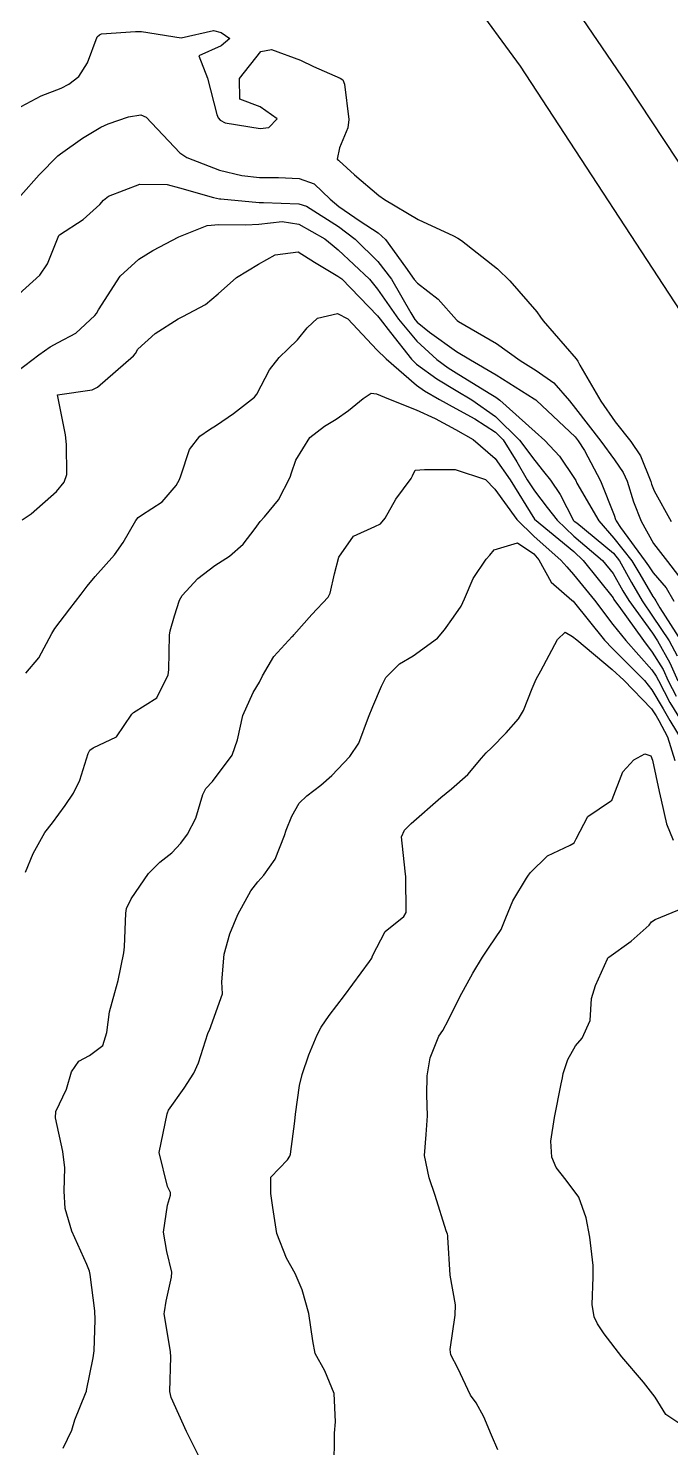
# Model space of a CAD drawing. Header units: metres. Extents: x 298520 to 308411, y 7433745 to 7450750.
# Drawn here: x 299946.4 to 299978.7, y 7449355.4 to 7449426.7 of the extents above; entities that cross this region are included whole.
import ezdxf

# ---------------------------------------------------------------- set-up
doc = ezdxf.new("R2010")
doc.units = ezdxf.units.M
doc.header["$LTSCALE"] = 10
for name, color, linetype in [('Curvas de Nivel 1m', 11, 'Continuous'), ('Curvas de Nivel 5m', 15, 'Continuous'), ('Linha Férrea', 251, 'TRACKS')]:
    doc.layers.add(name, color=color, linetype=linetype)
doc.linetypes.add('TRACKS', pattern='A,0.15,[130,ltypeshp.shx,S=0.25,R=0,X=0,Y=0],0.15', length=0.3)

msp = doc.modelspace()

# ---------------------------------------------------------------- linework, layer by layer
at = {"layer": 'Curvas de Nivel 1m', "flags": 128}
for points, elevation in [([(299946.069, 7449418.29), (299946.994, 7449419.33), (299947.927, 7449420.271), (299947.995, 7449420.329), (299948.054, 7449420.37), (299949.169, 7449421.157), (299950.075, 7449421.72), (299950.443, 7449421.879), (299951.474, 7449422.229), (299952.084, 7449422.331), (299952.36, 7449422.217), (299954.056, 7449420.423), (299954.408, 7449420.196), (299956.047, 7449419.556), (299957.169, 7449419.288), (299958.043, 7449419.197), (299958.999, 7449419.185), (299960.043, 7449419.147), (299960.795, 7449418.873), (299961.591, 7449418.107), (299962.027, 7449417.735), (299963.103, 7449417.003), (299964.008, 7449416.407), (299964.37, 7449416.076), (299965.376, 7449414.679), (299965.813, 7449414.062), (299965.981, 7449413.881), (299967.01, 7449413.081), (299967.929, 7449412.031), (299967.962, 7449411.999), (299968.035, 7449411.956), (299969.946, 7449410.856), (299971.124, 7449409.998), (299971.928, 7449409.493), (299972.824, 7449408.878), (299973.612, 7449407.965), (299973.907, 7449407.581), (299975.185, 7449405.947), (299975.874, 7449405.002), (299976.304, 7449404.37), (299976.503, 7449403.93), (299976.826, 7449402.898), (299977.211, 7449401.919), (299977.826, 7449400.799), (299978.528, 7449399.903), (299979.074, 7449399.169)], 721), ([(299945.973, 7449413.324), (299947.019, 7449414.28), (299947.413, 7449414.851), (299947.972, 7449416.27), (299947.985, 7449416.289), (299948.003, 7449416.307), (299949.192, 7449417.082), (299950.027, 7449417.834), (299950.223, 7449418.054), (299950.474, 7449418.243), (299952.039, 7449418.85), (299953.406, 7449418.839), (299954.038, 7449418.668), (299955.732, 7449418.183), (299956.032, 7449418.121), (299956.101, 7449418.11), (299958.03, 7449417.93), (299958.251, 7449417.927), (299960.029, 7449417.872), (299960.406, 7449417.745), (299962.012, 7449416.723), (299962.848, 7449416.092), (299963.992, 7449414.968), (299964.667, 7449414.073), (299965.644, 7449412.385), (299965.843, 7449412.061), (299965.961, 7449411.926), (299966.583, 7449411.421), (299967.939, 7449410.453), (299968.641, 7449410.023), (299969.926, 7449409.275), (299971.837, 7449408.067), (299971.913, 7449408.02), (299971.931, 7449408.007), (299971.95, 7449407.989), (299973.886, 7449406.154), (299974.047, 7449405.958), (299974.354, 7449405.48), (299975.158, 7449403.947), (299975.846, 7449402.222), (299975.917, 7449402.012), (299975.945, 7449401.938), (299976.175, 7449401.598), (299977.413, 7449399.916), (299977.568, 7449399.672), (299977.807, 7449399.333), (299978.459, 7449398.57), (299978.844, 7449397.904)], 722), ([(299945.925, 7449409.477), (299946.978, 7449410.284), (299947.541, 7449410.674), (299947.942, 7449410.896), (299948.836, 7449411.374), (299949.782, 7449412.252), (299949.859, 7449412.356), (299949.966, 7449412.541), (299951.047, 7449414.234), (299951.992, 7449415.09), (299952.694, 7449415.515), (299954.003, 7449416.2), (299955.428, 7449416.77), (299956.013, 7449416.822), (299957.359, 7449416.813), (299958.013, 7449416.848), (299959.184, 7449416.97), (299960.014, 7449416.85), (299961.335, 7449416.11), (299961.703, 7449415.808), (299961.997, 7449415.549), (299963.562, 7449414.084), (299963.978, 7449413.574), (299965.028, 7449412.069), (299965.947, 7449410.966), (299966.953, 7449410.045), (299967.521, 7449409.628), (299967.926, 7449409.367), (299969.574, 7449408.355), (299969.914, 7449408.153), (299970.116, 7449408.008), (299971.889, 7449406.418), (299972.372, 7449405.983), (299973.101, 7449405.197), (299973.864, 7449404.075), (299973.922, 7449403.959), (299973.98, 7449403.84), (299975.087, 7449401.948), (299975.83, 7449401.072), (299976.744, 7449399.926), (299977.146, 7449399.259), (299977.795, 7449398.14), (299977.885, 7449398.01), (299977.936, 7449397.918), (299978.141, 7449397.562), (299979.214, 7449395.898)], 723), ([(299946.137, 7449401.997), (299946.591, 7449402.289), (299947.854, 7449403.409), (299948.249, 7449403.877), (299948.378, 7449404.265), (299948.36, 7449405.783), (299948.312, 7449406.266), (299947.913, 7449408.27), (299949.647, 7449408.521), (299949.917, 7449408.647), (299951.724, 7449410.223), (299951.816, 7449410.34), (299951.938, 7449410.559), (299952.804, 7449411.357), (299953.961, 7449412.091), (299954.036, 7449412.125), (299954.202, 7449412.198), (299955.341, 7449412.815), (299955.975, 7449413.346), (299956.896, 7449414.166), (299957.99, 7449414.84), (299958.836, 7449415.3), (299959.996, 7449415.447), (299960.805, 7449414.932), (299961.984, 7449414.234), (299962.174, 7449414.098), (299963.965, 7449412.24), (299964.1, 7449412.079), (299964.617, 7449411.409), (299965.683, 7449410.062), (299965.93, 7449409.816), (299966.951, 7449409.072), (299967.918, 7449408.491), (299968.713, 7449408.022), (299969.9, 7449407.174), (299971.09, 7449405.998), (299971.873, 7449404.977), (299972.3, 7449404.416), (299972.654, 7449403.978), (299973.145, 7449403.26), (299973.817, 7449401.96), (299973.842, 7449401.93), (299973.969, 7449401.831), (299975.819, 7449400.314), (299976.124, 7449399.935), (299976.718, 7449398.843), (299977.261, 7449397.925), (299977.781, 7449397.156), (299978.618, 7449395.907), (299979.017, 7449395.163)], 724), ([(299946.299, 7449384.29), (299946.694, 7449385.227), (299947.269, 7449386.276), (299947.658, 7449386.772), (299948.29, 7449387.641), (299948.705, 7449388.26), (299949.024, 7449388.912), (299949.455, 7449390.252), (299949.537, 7449390.41), (299949.697, 7449390.531), (299950.864, 7449391.08), (299951.632, 7449392.221), (299951.724, 7449392.31), (299952.895, 7449393.045), (299953.463, 7449394.203), (299953.494, 7449394.455), (299953.536, 7449396.202), (299953.571, 7449396.406), (299953.783, 7449397.161), (299954.033, 7449397.955), (299954.164, 7449398.196), (299954.946, 7449399.044), (299955.808, 7449399.696), (299956.541, 7449400.169), (299957.22, 7449400.761), (299957.834, 7449401.557), (299958.079, 7449401.908), (299958.292, 7449402.146), (299958.999, 7449402.991), (299959.58, 7449404.133), (299959.653, 7449404.344), (299959.872, 7449404.99), (299960.567, 7449406.12), (299961.309, 7449406.691), (299961.897, 7449407.049), (299962.519, 7449407.479), (299963.25, 7449408.087), (299963.647, 7449408.352), (299963.915, 7449408.325), (299964.516, 7449408.074), (299965.905, 7449407.512), (299966.865, 7449407.079), (299967.89, 7449406.53), (299968.768, 7449406.021), (299969.874, 7449405.072), (299970.63, 7449404.002), (299971.843, 7449402.017), (299973.82, 7449400.401), (299974.29, 7449399.955), (299975.794, 7449398.069), (299975.84, 7449397.986), (299975.873, 7449397.939), (299976.08, 7449397.646), (299977.318, 7449395.924), (299977.757, 7449395.347), (299978.302, 7449394.465), (299978.561, 7449393.908), (299978.962, 7449393.128)], 726), ([(299948.197, 7449355.348), (299948.621, 7449356.257), (299948.78, 7449356.773), (299949.311, 7449358.089), (299949.356, 7449358.206), (299949.37, 7449358.249), (299949.696, 7449359.888), (299949.741, 7449360.246), (299949.8, 7449361.804), (299949.776, 7449362.246), (299949.556, 7449364.073), (299949.52, 7449364.249), (299949.388, 7449364.571), (299948.621, 7449366.258), (299948.298, 7449367.387), (299948.24, 7449368.262), (299948.276, 7449369.436), (299948.181, 7449370.263), (299947.803, 7449371.944), (299947.83, 7449372.267), (299948.364, 7449373.392), (299948.606, 7449374.259), (299948.975, 7449374.792), (299949.515, 7449375.081), (299950.184, 7449375.582), (299950.392, 7449376.241), (299950.517, 7449377.267), (299950.794, 7449378.238), (299950.955, 7449378.84), (299951.233, 7449380.233), (299951.268, 7449380.542), (299951.332, 7449382.233), (299951.375, 7449382.462), (299951.61, 7449382.951), (299952.471, 7449384.217), (299953.052, 7449384.789), (299953.639, 7449385.268), (299954.093, 7449385.748), (299954.433, 7449386.192), (299954.855, 7449386.994), (299955.205, 7449388.185), (299955.359, 7449388.5), (299955.68, 7449388.844), (299956.682, 7449390.165), (299956.935, 7449390.931), (299957.205, 7449392.158), (299957.735, 7449393.316), (299958.045, 7449393.841), (299958.206, 7449394.145), (299958.774, 7449395.123), (299959.695, 7449396.131), (299959.736, 7449396.167), (299959.774, 7449396.21), (299960.677, 7449397.228), (299961.497, 7449398.113), (299961.602, 7449398.305), (299961.805, 7449399.273), (299962.027, 7449400.107), (299962.76, 7449401.165), (299963.837, 7449401.656), (299964.127, 7449401.789), (299964.357, 7449402.075), (299964.896, 7449403.026), (299965.655, 7449404.062), (299965.728, 7449404.197), (299965.867, 7449404.491), (299966.329, 7449404.515), (299967.868, 7449404.514), (299969.395, 7449404.015), (299969.858, 7449403.531), (299970.972, 7449401.999), (299971.83, 7449401.153), (299973.17, 7449399.97), (299973.475, 7449399.631), (299973.806, 7449399.238), (299974.859, 7449397.949), (299975.775, 7449396.736), (299976.428, 7449395.933), (299977.748, 7449394.45), (299977.962, 7449394.134), (299978.067, 7449393.915), (299978.639, 7449392.814), (299979.206, 7449391.898)], 727), ([(299955.266, 7449354.415), (299954.384, 7449356.189), (299953.617, 7449357.89), (299953.545, 7449358.198), (299953.599, 7449359.938), (299953.577, 7449360.198), (299953.356, 7449361.513), (299953.268, 7449362.107), (299953.271, 7449362.201), (299953.368, 7449362.73), (299953.637, 7449363.941), (299953.645, 7449364.197), (299953.398, 7449365.229), (299953.224, 7449366.203), (299953.426, 7449367.558), (299953.576, 7449368.054), (299953.577, 7449368.199), (299953.437, 7449368.503), (299953.019, 7449370.207), (299953.421, 7449372.14), (299953.437, 7449372.201), (299953.484, 7449372.34), (299954.258, 7449373.429), (299954.746, 7449374.188), (299954.982, 7449374.714), (299955.448, 7449376.181), (299955.475, 7449376.24), (299955.535, 7449376.349), (299956.194, 7449378.17), (299956.164, 7449378.776), (299956.275, 7449380.169), (299956.565, 7449381.188), (299956.962, 7449382.16), (299957.615, 7449383.359), (299957.957, 7449383.809), (299958.27, 7449384.144), (299958.827, 7449384.946), (299959.297, 7449386.134), (299959.386, 7449386.403), (299959.663, 7449387.096), (299960.045, 7449387.751), (299960.421, 7449388.123), (299961.128, 7449388.666), (299961.683, 7449389.147), (299962.589, 7449390.097), (299963.027, 7449390.766), (299963.524, 7449392.083), (299963.728, 7449392.615), (299964.176, 7449393.639), (299964.389, 7449394.074), (299965.067, 7449394.753), (299965.754, 7449395.154), (299966.984, 7449396.042), (299967.34, 7449396.466), (299967.779, 7449397.1), (299968.165, 7449397.648), (299968.342, 7449398.025), (299968.774, 7449399.049), (299969.427, 7449400.014), (299969.61, 7449400.218), (299969.82, 7449400.482), (299970.99, 7449400.833), (299971.817, 7449400.289), (299972.07, 7449399.986), (299972.684, 7449398.859), (299973.729, 7449397.961), (299973.792, 7449397.91), (299975.363, 7449395.944), (299975.759, 7449395.519), (299977.38, 7449393.924), (299977.738, 7449393.449), (299978.304, 7449392.487), (299978.643, 7449391.906), (299979.697, 7449390.165)], 728), ([(299961.771, 7449354.102), (299961.813, 7449355.574), (299961.819, 7449356.102), (299961.866, 7449356.669), (299961.803, 7449358.103), (299961.33, 7449359.243), (299960.85, 7449360.115), (299960.727, 7449360.738), (299960.525, 7449362.118), (299960.191, 7449363.306), (299959.841, 7449364.125), (299959.395, 7449364.903), (299958.916, 7449366.137), (299958.723, 7449367.437), (299958.611, 7449368.142), (299958.619, 7449368.964), (299959.459, 7449369.838), (299959.571, 7449370.019), (299959.599, 7449370.129), (299959.825, 7449371.781), (299959.862, 7449372.126), (299960.055, 7449373.567), (299960.189, 7449374.123), (299960.526, 7449375.112), (299960.943, 7449376.116), (299961.147, 7449376.504), (299961.543, 7449377.085), (299962.317, 7449378.099), (299963.57, 7449379.793), (299963.678, 7449379.973), (299963.722, 7449380.079), (299964.36, 7449381.304), (299965.287, 7449382.063), (299965.409, 7449382.257), (299965.391, 7449384.062), (299965.357, 7449384.332), (299965.183, 7449386.065), (299965.323, 7449386.397), (299965.66, 7449386.738), (299967.153, 7449388.038), (299967.677, 7449388.477), (299968.509, 7449389.197), (299969.198, 7449390.015), (299969.432, 7449390.278), (299969.701, 7449390.534), (299970.422, 7449391.293), (299971.044, 7449391.997), (299971.306, 7449392.415), (299971.738, 7449393.512), (299971.938, 7449393.987), (299972.162, 7449394.399), (299973.003, 7449395.971), (299973.389, 7449396.345), (299973.765, 7449396.13), (299973.972, 7449395.958), (299975.748, 7449394.47), (299976.34, 7449393.934), (299977.729, 7449392.49), (299977.96, 7449392.151), (299978.1, 7449391.914), (299978.53, 7449391.088), (299978.893, 7449389.902)], 729), ([(299979.299, 7449356.478), (299978.444, 7449357.042), (299977.908, 7449357.911), (299977.324, 7449358.667), (299976.235, 7449359.931), (299975.355, 7449361.103), (299975.018, 7449361.603), (299974.854, 7449361.945), (299974.743, 7449362.573), (299974.802, 7449363.946), (299974.803, 7449364.535), (299974.636, 7449365.948), (299974.446, 7449366.927), (299974.082, 7449367.954), (299973.441, 7449368.814), (299972.931, 7449369.451), (299972.715, 7449369.971), (299972.665, 7449370.772), (299972.851, 7449371.969), (299973.197, 7449373.661), (299973.251, 7449373.964), (299973.291, 7449374.178), (299973.517, 7449374.885), (299973.913, 7449375.57), (299974.249, 7449375.953), (299974.649, 7449376.842), (299974.718, 7449377.948), (299974.909, 7449378.597), (299975.521, 7449379.941), (299975.536, 7449379.978), (299975.574, 7449380.012), (299976.697, 7449380.818), (299977.599, 7449381.634), (299977.726, 7449381.793), (299977.909, 7449381.915), (299979.61, 7449382.611)], 731)]:
    msp.add_lwpolyline(points, dxfattribs=dict(at, elevation=elevation))
at = {"layer": 'Curvas de Nivel 5m', "flags": 128}
for points, elevation in [([(299946.088, 7449422.757), (299947.084, 7449423.289), (299948.097, 7449423.684), (299948.481, 7449423.884), (299948.985, 7449424.261), (299949.422, 7449424.945), (299949.899, 7449426.252), (299950.015, 7449426.36), (299950.125, 7449426.399), (299951.823, 7449426.529), (299952.128, 7449426.528), (299954.123, 7449426.2), (299955.737, 7449426.576), (299956.127, 7449426.482), (299956.551, 7449426.174), (299956.119, 7449425.805), (299955.003, 7449425.302), (299955.438, 7449424.187), (299955.909, 7449422.358), (299955.98, 7449422.181), (299956.081, 7449422.063), (299956.316, 7449421.94), (299958.075, 7449421.654), (299958.522, 7449421.699), (299958.935, 7449422.141), (299958.089, 7449422.733), (299957.054, 7449423.127), (299957.047, 7449424.166), (299958.117, 7449425.518), (299958.648, 7449425.614), (299960.112, 7449425.081), (299960.759, 7449424.77), (299962.104, 7449424.183), (299962.228, 7449424.099), (299962.321, 7449423.876), (299962.539, 7449422.095), (299962.478, 7449421.686), (299962.059, 7449420.685), (299961.939, 7449420.102), (299962.005, 7449420.053), (299962.052, 7449420.027), (299962.818, 7449419.32), (299964.035, 7449418.288), (299964.319, 7449418.077), (299966.018, 7449417.08), (299967.787, 7449416.253), (299968.005, 7449416.149), (299968.183, 7449416.028), (299969.989, 7449414.604), (299970.609, 7449414.004), (299971.967, 7449412.434), (299972.153, 7449412.175), (299972.293, 7449411.985), (299973.935, 7449410.083), (299974.02, 7449409.959), (299974.125, 7449409.764), (299975.173, 7449407.947), (299975.897, 7449406.906), (299976.693, 7449405.928), (299977.167, 7449405.212), (299977.684, 7449403.913), (299977.726, 7449403.777), (299977.858, 7449403.449), (299978.707, 7449401.901)], 720), ([(299946.323, 7449394.291), (299946.978, 7449395.059), (299947.627, 7449396.272), (299947.775, 7449396.523), (299948.534, 7449397.514), (299949.094, 7449398.257), (299949.397, 7449398.654), (299949.802, 7449399.136), (299950.769, 7449400.236), (299951.209, 7449400.843), (299951.839, 7449401.955), (299951.958, 7449402.102), (299952.126, 7449402.217), (299953.16, 7449402.897), (299953.858, 7449403.71), (299954.037, 7449404.022), (299954.102, 7449404.198), (299954.537, 7449405.532), (299955.05, 7449406.188), (299955.542, 7449406.529), (299955.891, 7449406.743), (299956.737, 7449407.331), (299957.802, 7449408.152), (299957.914, 7449408.296), (299958.553, 7449409.518), (299959.036, 7449410.139), (299959.488, 7449410.586), (299959.947, 7449411.039), (299960.447, 7449411.631), (299960.965, 7449412.115), (299961.966, 7449412.359), (299962.48, 7449412.095), (299963.94, 7449410.537), (299964.402, 7449410.075), (299965.92, 7449408.754), (299966.329, 7449408.465), (299967.075, 7449408.043), (299967.906, 7449407.59), (299968.862, 7449407.057), (299969.889, 7449406.392), (299970.273, 7449406.006), (299970.961, 7449404.91), (299971.489, 7449403.994), (299971.858, 7449403.453), (299972.483, 7449402.614), (299972.984, 7449401.973), (299973.831, 7449401.171), (299975.272, 7449399.945), (299975.806, 7449399.288), (299976.28, 7449398.415), (299976.58, 7449397.932), (299977.769, 7449396.295), (299978.028, 7449395.916), (299978.652, 7449394.807), (299979.043, 7449393.901)], 725), ([(299970.012, 7449355.273), (299969.694, 7449356.006), (299969.302, 7449356.93), (299968.916, 7449357.623), (299968.633, 7449358.02), (299968, 7449359.362), (299967.655, 7449360.035), (299967.61, 7449360.301), (299967.87, 7449362.032), (299967.88, 7449362.545), (299967.625, 7449364.036), (299967.494, 7449365.956), (299967.493, 7449366.039), (299967.477, 7449366.103), (299967.415, 7449366.272), (299966.873, 7449368.046), (299966.57, 7449368.925), (299966.336, 7449370.051), (299966.411, 7449371.108), (299966.474, 7449372.05), (299966.439, 7449373.105), (299966.468, 7449374.05), (299966.613, 7449374.953), (299967.055, 7449376.045), (299967.242, 7449376.337), (299967.541, 7449376.87), (299968.095, 7449378.032), (299968.758, 7449379.215), (299969.246, 7449380.015), (299969.37, 7449380.219), (299969.581, 7449380.519), (299970.184, 7449381.414), (299970.419, 7449382.002), (299970.767, 7449382.843), (299971.457, 7449383.992), (299971.523, 7449384.093), (299971.627, 7449384.252), (299972.501, 7449385.116), (299973.648, 7449385.644), (299973.841, 7449385.767), (299973.938, 7449385.957), (299974.529, 7449387.087), (299975.672, 7449387.854), (299975.725, 7449387.887), (299975.755, 7449387.939), (299976.284, 7449389.337), (299976.829, 7449389.929), (299977.383, 7449390.238), (299977.696, 7449390.138), (299977.772, 7449389.919), (299978.106, 7449388.343), (299978.204, 7449387.912), (299978.473, 7449386.72), (299978.812, 7449385.903)], 730)]:
    msp.add_lwpolyline(points, dxfattribs=dict(at, elevation=elevation))
at = {"layer": 'Linha Férrea', "flags": 128}
for points in [[(298729.261, 7450749.95), (298734.809, 7450730.65), (298742.343, 7450703.451), (298750.119, 7450676.237), (298757.889, 7450649.199), (298765.189, 7450623.712), (298769.985, 7450606.424), (298776.494, 7450583.287), (298783.055, 7450560.248), (298788.164, 7450542.214), (298793.821, 7450521.584), (298798.125, 7450506.606), (298804.386, 7450484.418), (298809.295, 7450466.837), (298814.551, 7450448.858), (298819.559, 7450431.225), (298826.267, 7450408.649), (298831.926, 7450389.314), (298837.135, 7450370.779), (298842.092, 7450352.398), (298847.802, 7450331.823), (298852.149, 7450316.412), (298858.34, 7450294.769), (298862.969, 7450278.965), (298867.952, 7450260.088), (298870.924, 7450249.95), (298873.722, 7450238.982), (298878.355, 7450222.697), (298882.025, 7450210.358), (298885.603, 7450197.651), (298890.189, 7450181.049), (298894.637, 7450166.006), (298898.995, 7450149.812), (298904.361, 7450131.79), (298908.122, 7450117.709), (298911.93, 7450103.946), (298916.104, 7450089.039), (298920.554, 7450073.399), (298923.212, 7450064.319), (298926.468, 7450052.577), (298930.321, 7450038.956), (298934.723, 7450023.223), (298938.252, 7450011.622), (298941.509, 7449999.193), (298944.399, 7449989.651), (298947.701, 7449977.682), (298952.335, 7449961.49), (298956.967, 7449946.581), (298961.92, 7449929.017), (298965.909, 7449915.258), (298970.082, 7449900.905), (298973.936, 7449887.787), (298977.788, 7449874.853), (298981.549, 7449862.469), (298986.366, 7449847.197), (298989.852, 7449836.37), (298994.575, 7449822.337), (298999.437, 7449807.292), (299004.068, 7449794.269), (299008.7, 7449781.657), (299013.057, 7449770.328), (299018.285, 7449757.718), (299022.322, 7449748.037), (299026.817, 7449737.63), (299031.861, 7449726.852), (299036.814, 7449716.896), (299043.096, 7449705.205), (299047.821, 7449696.534), (299054.335, 7449685.572), (299060.664, 7449675.852), (299069.469, 7449663.104), (299077.541, 7449652.872), (299085.429, 7449643.336), (299089.832, 7449637.784), (299098.728, 7449628.561), (299107.993, 7449618.793), (299117.442, 7449610.031), (299127.077, 7449601.223), (299138.453, 7449591.782), (299150.409, 7449582.651), (299162.779, 7449573.982), (299174.004, 7449567.002), (299185.962, 7449560.295), (299199.698, 7449553.222), (299213.253, 7449547.024), (299227.033, 7449541.5), (299241.999, 7449536.525), (299258.424, 7449531.831), (299277.224, 7449527.814), (299295.935, 7449525.032), (299311.589, 7449523.57), (299326.876, 7449522.883), (299340.975, 7449522.747), (299353.572, 7449523.111), (299369.274, 7449524.069), (299382.826, 7449525.211), (299396.609, 7449526.717), (299414.178, 7449529.501), (299430.969, 7449532.603), (299440.142, 7449534.839), (299451.094, 7449537.487), (299469.666, 7449542.917), (299486.963, 7449547.755), (299510.376, 7449554.83), (299531.414, 7449561.037), (299544.903, 7449564.894), (299559.186, 7449569.068), (299590.197, 7449576.665), (299616.417, 7449582.259), (299645.03, 7449585.805), (299675.251, 7449587.635), (299705.522, 7449586.259), (299732.882, 7449582.825), (299762.581, 7449576.088), (299791.888, 7449566.944), (299816.217, 7449556.896), (299840.774, 7449544.781), (299859.676, 7449534.387), (299878.529, 7449521.308), (299897.376, 7449507.135), (299919.538, 7449486.991), (299927.658, 7449478.626), (299947.133, 7449456.962), (299961.499, 7449437.961), (299971.137, 7449424.784), (299981.869, 7449408.322), (299997.595, 7449383.682), (300016.228, 7449354.96), (300035.864, 7449324.687), (300055.136, 7449295.587), (300073.232, 7449268.397), (300085.868, 7449249.95), (300089.501, 7449244.778), (300101.211, 7449227.647), (300111.197, 7449214.14), (300124.752, 7449194.736), (300135.909, 7449179.759), (300148.296, 7449162.129), (300160.805, 7449144.566), (300173.129, 7449128.481), (300185.523, 7449112.088), (300198.402, 7449095.758), (300207.462, 7449083.98), (300220.094, 7449068.515), (300233.468, 7449051.744), (300246.778, 7449035.349), (300263.478, 7449015.076), (300277.526, 7448998.444), (300292.814, 7448981.501), (300306.688, 7448964.856), (300324.623, 7448944.393), (300340.398, 7448926.517), (300357.9, 7448907.843), (300372.755, 7448891.817), (300392.041, 7448871.054), (300410.717, 7448852.066), (300427.475, 7448834.137), (300439.245, 7448822.858), (300454.898, 7448806.525), (300473.448, 7448788.164), (300493.111, 7448768.808), (300511.705, 7448749.95), (300518.198, 7448743.612), (300525.672, 7448735.984), (300530.889, 7448730.361), (300538.141, 7448723.284), (300543.771, 7448717.624), (300548.924, 7448711.903), (300554.778, 7448706.093), (300562.444, 7448698.573), (300570.483, 7448690.198), (300580.06, 7448680.508), (300590.013, 7448670.628), (300599.102, 7448661.391), (300608.565, 7448651.702), (300616.68, 7448643.32), (300625.581, 7448633.859), (300633.62, 7448625.859), (300641.21, 7448617.858), (300649.582, 7448609.897), (300659.386, 7448599.72), (300667.387, 7448591.231), (300676.098, 7448582.784), (300683.871, 7448574.669), (300691.725, 7448567.153), (300703.33, 7448554.876), (300711.744, 7448546.351), (300718.093, 7448539.767), (300726.506, 7448530.983), (300733.153, 7448523.695), (300741.152, 7448514.418), (300747.426, 7448507.242), (300750.054, 7448504.018), (300758.169, 7448493.99), (300764.854, 7448485.238), (300772.251, 7448475.55), (300781.114, 7448462.855), (300788.178, 7448452.147), (300795.99, 7448439.115), (300802.712, 7448427.661), (300809.137, 7448414.665), (300814.959, 7448402.42), (300819.763, 7448391.601), (300824.722, 7448378.533), (300829.079, 7448366.59), (300833.249, 7448353.858), (300836.592, 7448342.438), (300839.822, 7448330.572), (300842.678, 7448317.912), (300845.758, 7448304.202), (300848.387, 7448291.169), (300849.927, 7448279.903), (300851.843, 7448266.756), (300852.632, 7448254.174), (300852.974, 7448249.95), (300853.718, 7448237.64), (300853.896, 7448226.066), (300854.164, 7448215.145), (300853.836, 7448203.832), (300853.598, 7448192.905), (300852.795, 7448182.25), (300851.991, 7448170.79), (300850.801, 7448159.302), (300849.223, 7448146.768), (300848.151, 7448135.486), (300846.96, 7448124.114), (300845.442, 7448113.546), (300844.222, 7448102.204), (300842.288, 7448090.385), (300840.978, 7448078.33), (300839.608, 7448068.386), (300838.209, 7448056.39), (300836.541, 7448045.166), (300835.023, 7448032.665), (300833.535, 7448020.341), (300832.284, 7448009.205), (300831.094, 7447998.637), (300829.874, 7447985.926), (300828.432, 7447973.713), (300826.546, 7447955.639), (300825.162, 7447943.391), (300824.986, 7447942.247), (300823.836, 7447930.96), (300822.657, 7447919.829), (300821.593, 7447909.075), (300820.243, 7447895.408), (300819.533, 7447885.934), (300818.679, 7447872.07), (300818.298, 7447858.799), (300817.927, 7447851.916), (300817.786, 7447841.862), (300817.933, 7447833.489), (300818.516, 7447815.843), (300820.361, 7447795.876), (300822.449, 7447776.733), (300825.922, 7447758.996), (300827.722, 7447750.217), (300828.687, 7447743.229), (300830.467, 7447731.539), (300833.751, 7447711.152), (300838.977, 7447681.969), (300842.161, 7447664.851), (300846.249, 7447643.566), (300856.898, 7447587.933), (300861.3, 7447564.706), (300863.731, 7447552.015), (300867.081, 7447534.8), (300870.251, 7447518.153), (300879.139, 7447471.406), (300882.717, 7447452.426), (300886.196, 7447433.436), (300890.621, 7447408.952), (300893.065, 7447393.996), (300894.895, 7447382.534), (300896.018, 7447374.923), (300897.056, 7447367.88), (300898.671, 7447355.202), (300899.884, 7447344.173), (300901.155, 7447328.57), (300902.425, 7447306.17), (300902.632, 7447290.927), (300902.643, 7447274.906), (300901.209, 7447249.806), (300899.894, 7447235.454), (300897.424, 7447214.973), (300896.24, 7447207.108, -0.017609), (300893.245, 7447191.067), (300890.79, 7447180.008), (300886.347, 7447162.337), (300883.122, 7447151.267), (300877.521, 7447133.871), (300873.858, 7447123.752), (300865.532, 7447103.056), (300859.822, 7447090.388), (300850.503, 7447071.406), (300846.315, 7447063.106), (300836.805, 7447045.834), (300827.664, 7447031.197), (300815.395, 7447013.014), (300803.069, 7446996.228), (300792.968, 7446983.245), (300781.446, 7446969.292), (300759.63, 7446945.435), (300748.36, 7446933.669), (300737.301, 7446922.447), (300720.178, 7446905.644), (300707.821, 7446893.561), (300697.057, 7446883.028), (300686.376, 7446872.224), (300676.506, 7446862.329), (300660.145, 7446845.845), (300651.989, 7446837.638), (300637.917, 7446823.835), (300624.102, 7446810.419), (300614.955, 7446801.573), (300610.107, 7446796.538), (300599.124, 7446785.64, 0.017844), (300588.776, 7446774.611), (300582.973, 7446768.596), (300572.807, 7446757.15), (300570.635, 7446754.423, -0.018804), (300566.868, 7446749.902, -0.021463), (300565.197, 7446747.771, 0.014089), (300560.744, 7446742.236), (300556.818, 7446737.065), (300549.018, 7446726.402), (300544.903, 7446720.152), (300542.989, 7446717.435), (300540.702, 7446714.014), (300534.516, 7446704.131), (300528.813, 7446694.775), (300525.37, 7446688.688), (300519.775, 7446678.443, 0.017217), (300513.559, 7446666.068), (300510.115, 7446659.471), (300505.35, 7446648.44), (300501.39, 7446638.953, 0.017957), (300498.447, 7446631.125), (300492.383, 7446614.647), (300488.086, 7446600.958), (300484.889, 7446590.082), (300482.448, 7446580.533), (300479.028, 7446566.174), (300474.999, 7446546.195), (300472.245, 7446530.076), (300469.723, 7446510.133), (300467.649, 7446494.09), (300465.343, 7446472.628), (300462.509, 7446448.283), (300460.589, 7446427.75), (300458.173, 7446403.459), (300455.716, 7446377.743), (300453.679, 7446357.578), (300451.179, 7446331.957), (300448.408, 7446302.907), (300446.096, 7446278.461), (300443.948, 7446255.986), (300443.327, 7446249.95), (300441.921, 7446236.026), (300439.714, 7446214.959), (300437.145, 7446189.663), (300434.772, 7446164.489), (300432.986, 7446145.942), (300427.675, 7446092.019), (300425.457, 7446069.071), (300422.052, 7446034.05), (300420.454, 7446017.74), (300416.946, 7445981.751), (300414.159, 7445952.95), (300410.686, 7445916.311), (300408.437, 7445891.812), (300405.718, 7445868.171), (300403.766, 7445842.739), (300401.654, 7445818.651), (300400.337, 7445806.143), (300399.876, 7445801.282), (300399.266, 7445794.558)], [(298905.363, 7450145.031), (298910.207, 7450124.873), (298915.002, 7450108.012), (298921.739, 7450085.266), (298926.98, 7450064.83), (298931.003, 7450051.742), (298934.224, 7450039.953), (298937.65, 7450027.983), (298940.458, 7450017.786), (298943.206, 7450008.624), (298945.866, 7449998.811), (298948.85, 7449988.084), (298952.218, 7449977.183), (298954.849, 7449967.637), (298957.892, 7449956.733), (298961.763, 7449943.848), (298964.896, 7449932.558), (298968.973, 7449920.293), (298972.372, 7449908.382), (298975.8, 7449896.208), (298979.287, 7449884.682), (298982.035, 7449875.079), (298985.463, 7449863.464), (298988.891, 7449853.475), (298994.252, 7449836.792), (298999.642, 7449820.007), (299004.122, 7449806.223), (299009.577, 7449791.55), (299017.072, 7449771.922), (299023.852, 7449755.78), (299031.351, 7449735.099), (299042.615, 7449714.768), (299049.157, 7449702.257), (299057.947, 7449687.795), (299067.128, 7449674.025), (299074.388, 7449663.764), (299083.266, 7449652.271), (299093.226, 7449640.21), (299104.865, 7449628.3), (299116.059, 7449616.929), (299127.188, 7449606.965), (299134.846, 7449600.398), (299146.061, 7449590.999), (299159.8, 7449581.134), (299172.881, 7449572.672), (299188.754, 7449563.553), (299203.487, 7449555.781), (299219.692, 7449548.782), (299229.285, 7449544.979), (299249.695, 7449538.196), (299264.418, 7449534.22), (299286.841, 7449530.183), (299305.276, 7449527.832), (299319.472, 7449527.113), (299340.209, 7449526.73), (299362.575, 7449527.496), (299380.335, 7449528.889), (299402.027, 7449531.43), (299418.393, 7449534.55), (299439.271, 7449538.773), (299455.546, 7449542.61), (299468.219, 7449546.447), (299486.071, 7449551.679), (299502.678, 7449556.429), (299521.873, 7449562.476), (299544.903, 7449569.511), (299558.765, 7449572.874), (299572.65, 7449576.475), (299589.389, 7449580.647), (299603.615, 7449583.903), (299623.713, 7449587.445), (299640.449, 7449589.67), (299657.813, 7449590.983), (299675.925, 7449591.554), (299694.255, 7449591.042), (299708.541, 7449590.126), (299722.182, 7449588.244), (299738.919, 7449585.56), (299759.653, 7449580.821), (299775.25, 7449576.474), (299786.436, 7449572.94), (299797.015, 7449569.282), (299807.003, 7449565.52), (299816.424, 7449561.561), (299823.596, 7449557.979), (299834.148, 7449553.022), (299842.943, 7449548.641), (299850.946, 7449544.045), (299857.58, 7449540.07), (299867.592, 7449534.039), (299879.685, 7449526.144), (299888.765, 7449519.647), (299901.686, 7449509.708), (299911.305, 7449500.703), (299920.635, 7449492.515), (299928.708, 7449484.626), (299935.814, 7449476.733), (299943.925, 7449467.258), (299951.104, 7449459.003), (299957.671, 7449450.784), (299963.484, 7449442.67), (299970.77, 7449432.303), (299976.475, 7449423.904), (299982.432, 7449414.862), (299988.891, 7449404.85), (299995.852, 7449394.443), (300002.312, 7449383.928), (300010.887, 7449370.223), (300018.781, 7449358.239), (300026.569, 7449345.892), (300033.388, 7449335.88), (300041.176, 7449324.037), (300049.358, 7449311.838), (300057.288, 7449299.745), (300065.47, 7449287.364), (300073.508, 7449275.701), (300081.011, 7449264.541), (300090.196, 7449251.298), (300091.164, 7449249.95), (300100.525, 7449236.167), (300109.403, 7449223.951), (300117.162, 7449213.187), (300127.336, 7449198.457), (300139.6, 7449181.446), (300149.952, 7449166.72), (300159.813, 7449153.466), (300168.75, 7449141.382), (300179.779, 7449126.346), (300190.932, 7449112.414), (300203.876, 7449095.222), (300217.308, 7449078.587), (300230.374, 7449062.005), (300242.887, 7449046.162), (300256.877, 7449029.774), (300272.777, 7449010.921), (300288.309, 7448992.868), (300306.303, 7448971.97), (300322.512, 7448953.54), (300337.055, 7448937.024), (300349.196, 7448923.521), (300363.433, 7448907.803), (300372.178, 7448898.27), (300387.649, 7448881.624), (300402.322, 7448866.086), (300417.298, 7448851.105), (300428.763, 7448838.962), (300440.716, 7448827.379), (300454.398, 7448813.148), (300467.461, 7448800.639), (300481.638, 7448785.533), (300502.227, 7448765.254), (300514.06, 7448753.852), (300517.826, 7448749.95), (300528.275, 7448738.976), (300540.783, 7448726.333), (300551.364, 7448715.261), (300568.358, 7448698.083), (300580.431, 7448686.447), (300591.073, 7448675.242), (300605.822, 7448659.996), (300619.827, 7448645.871), (300631.531, 7448633.85), (300641.93, 7448623.388), (300651.196, 7448614.132), (300663.21, 7448601.736), (300675.654, 7448588.967), (300686.366, 7448579.136), (300697.132, 7448567.001), (300714.307, 7448549.82), (300728.065, 7448535.254), (300742.189, 7448519.954), (300754.02, 7448506), (300763.608, 7448493.67), (300772.134, 7448482.969), (300781.594, 7448469.905), (300789.873, 7448457.453), (300798.087, 7448444.138), (300806.367, 7448430.378), (300809.353, 7448423.731), (300815.826, 7448410.715), (300822.176, 7448396.83), (300827.777, 7448382.459), (300832.26, 7448369.325), (300838.297, 7448352.647), (300842.655, 7448335.903), (300846.951, 7448318.72), (300850.061, 7448305.153), (300853.485, 7448286.05), (300855.912, 7448269.922), (300857.341, 7448249.95), (300858.33, 7448231.606), (300857.942, 7448206.205), (300856.925, 7448178.368), (300854.333, 7448156.855), (300851.333, 7448129.708), (300849.095, 7448108.502), (300845.739, 7448085.317), (300843.044, 7448064.17), (300840.396, 7448043.097), (300838.567, 7448030.951), (300837.041, 7448016.016), (300835.11, 7447994.958), (300832.975, 7447975.28), (300830.738, 7447953.623), (300829.108, 7447937.188), (300828.366, 7447933.435), (300827.045, 7447924.743), (300825.629, 7447910.191), (300824.268, 7447895.589), (300822.966, 7447881.617), (300821.953, 7447863.074), (300821.73, 7447846.352), (300821.738, 7447838.346), (300822.298, 7447822.796), (300823.264, 7447806.625), (300824.128, 7447792.391), (300826.211, 7447777.691), (300829.715, 7447760.435), (300831.501, 7447751.07), (300833.495, 7447738.255), (300836.415, 7447720.056), (300862.711, 7447579.549), (300879.787, 7447489.912), (300882.904, 7447473.371), (300886.736, 7447453.399), (300891.84, 7447425.61), (300894.824, 7447408.419), (300897.501, 7447392.308), (300900.259, 7447374.699), (300902.627, 7447356.768), (300903.989, 7447344.999), (300904.86, 7447335.88), (300905.847, 7447322.28), (300906.291, 7447313.022), (300906.573, 7447308.418), (300906.759, 7447298.893), (300906.88, 7447292.725, -0.006984), (300906.844, 7447284.829), (300906.695, 7447276.838), (300906.36, 7447267.883), (300905.744, 7447256.667), (300905.23, 7447249.95), (300904.292, 7447239.525), (300903.012, 7447227.25), (300901.034, 7447212.309), (300899.543, 7447202.921, -0.011988), (300897.909, 7447194.02), (300894.997, 7447180.769), (300891.356, 7447165.387), (300887.457, 7447151.115), (300883.301, 7447137.652), (300876.75, 7447119.219), (300874.099, 7447111.988), (300871.749, 7447106.138, -0.018309), (300868.914, 7447099.764, 0.011681), (300865.826, 7447093.061), (300860.469, 7447081.825), (300851.72, 7447064.422), (300846.208, 7447053.937), (300843.033, 7447048.479), (300836.89, 7447038.137), (300827.206, 7447022.921), (300821.11, 7447014.014), (300814.857, 7447005.089), (300809.628, 7446998.099), (300801.236, 7446986.884), (300791.122, 7446974.407), (300781.425, 7446962.969), (300774.943, 7446955.767), (300762.88, 7446942.762), (300751.299, 7446930.933), (300734.873, 7446914.565), (300727.949, 7446907.628), (300717.868, 7446897.443), (300705.6, 7446885.783), (300698.716, 7446879.048), (300668.127, 7446848.06), (300640.994, 7446821.407), (300627.442, 7446808.23), (300610.345, 7446790.697), (300597.443, 7446778.155), (300592.334, 7446772.486), (300571.229, 7446748.595), (300567.705, 7446744.65), (300564.743, 7446740.8), (300562.62, 7446737.769), (300551.356, 7446722.391), (300544.903, 7446712.981), (300541.869, 7446707.917), (300539.497, 7446704.103, 0.003437), (300530.37, 7446689.205, 0.010632), (300522.744, 7446675.931, 0.016565), (300518.05, 7446666.625, -0.011698), (300511.771, 7446653.868, 0.029635), (300510.132, 7446650.211), (300505.481, 7446638.898), (300500.314, 7446625.471), (300492.316, 7446601.197), (300488.229, 7446587.047), (300485.297, 7446575.185), (300482.347, 7446562.473), (300481.087, 7446556.089, 0.004599), (300479.148, 7446545.763), (300476.443, 7446530.265), (300474.645, 7446518.085), (300472.755, 7446502.987), (300471.297, 7446490.618), (300469.17, 7446472.092), (300467.901, 7446459.793), (300466.767, 7446449.806), (300465.445, 7446435.701), (300463.191, 7446412.592), (300462.659, 7446405.266), (300461.606, 7446397.228), (300459.608, 7446375.419), (300458.167, 7446361.3), (300456.938, 7446349.283), (300454.601, 7446324.341), (300452.383, 7446301.27), (300450.408, 7446280.731), (300448.612, 7446261.944), (300447.444, 7446249.79), (300445.943, 7446235.321), (300443.682, 7446213.965), (300443.009, 7446207.561), (300441.275, 7446189.511), (300439.198, 7446168.049), (300436.473, 7446140.607), (300434.029, 7446115.856), (300431.015, 7446085.098), (300427.797, 7446052.837), (300425.199, 7446025.415), (300423.636, 7446009.727), (300422.457, 7445994.573), (300421.615, 7445989.53), (300419.286, 7445963.664), (300415.807, 7445928.192), (300414.69, 7445917.527), (300413.782, 7445904.921), (300412.247, 7445888.391), (300411.949, 7445886.157), (300411.266, 7445881.618), (300410.692, 7445876.189), (300409.038, 7445857.286), (300407.606, 7445838.578), (300405.212, 7445812.517), (300404.532, 7445804.524), (300403.437, 7445794.141)]]:
    msp.add_lwpolyline(points, format="xyb", dxfattribs=at)

doc.saveas('drawing.dxf')
